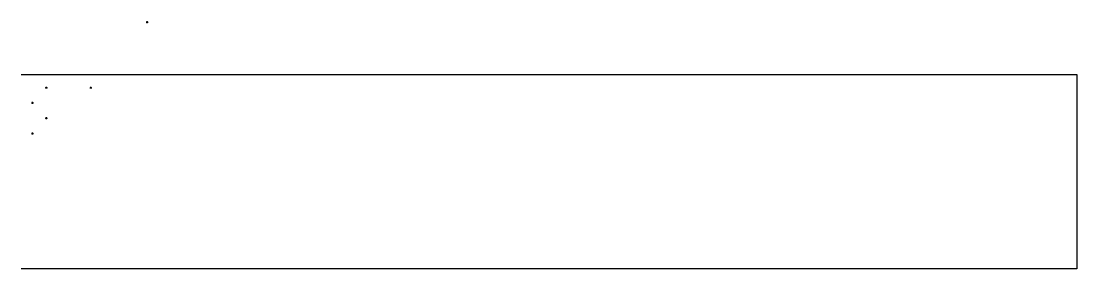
# Model space of a CAD drawing. Extents: x 367 to 1477, y 741 to 1001.
import ezdxf

# ---------------------------------------------------------------- set-up
doc = ezdxf.new("R2010")
doc.units = 0
doc.header["$PDMODE"] = 34
doc.layers.get('0').update_dxf_attribs({"linetype": 'CONTINUOUS'})

msp = doc.modelspace()

# ---------------------------------------------------------------- linework, layer by layer
msp.add_lwpolyline([(367.5, 945.2), (1477.5, 945.2), (1477.5, 741.1), (367.5, 741.1)])
for p in [(440.7, 931.2), (379.5, 915.2), (394, 899.2)]:
    msp.add_point(p)
at = {"layer": '5'}
msp.add_point((500, 1000), dxfattribs=at)
at = {"layer": '剖面线层'}
for p in [(394, 931.2), (379.5, 883.2)]:
    msp.add_point(p, dxfattribs=at)

doc.saveas('drawing.dxf')
